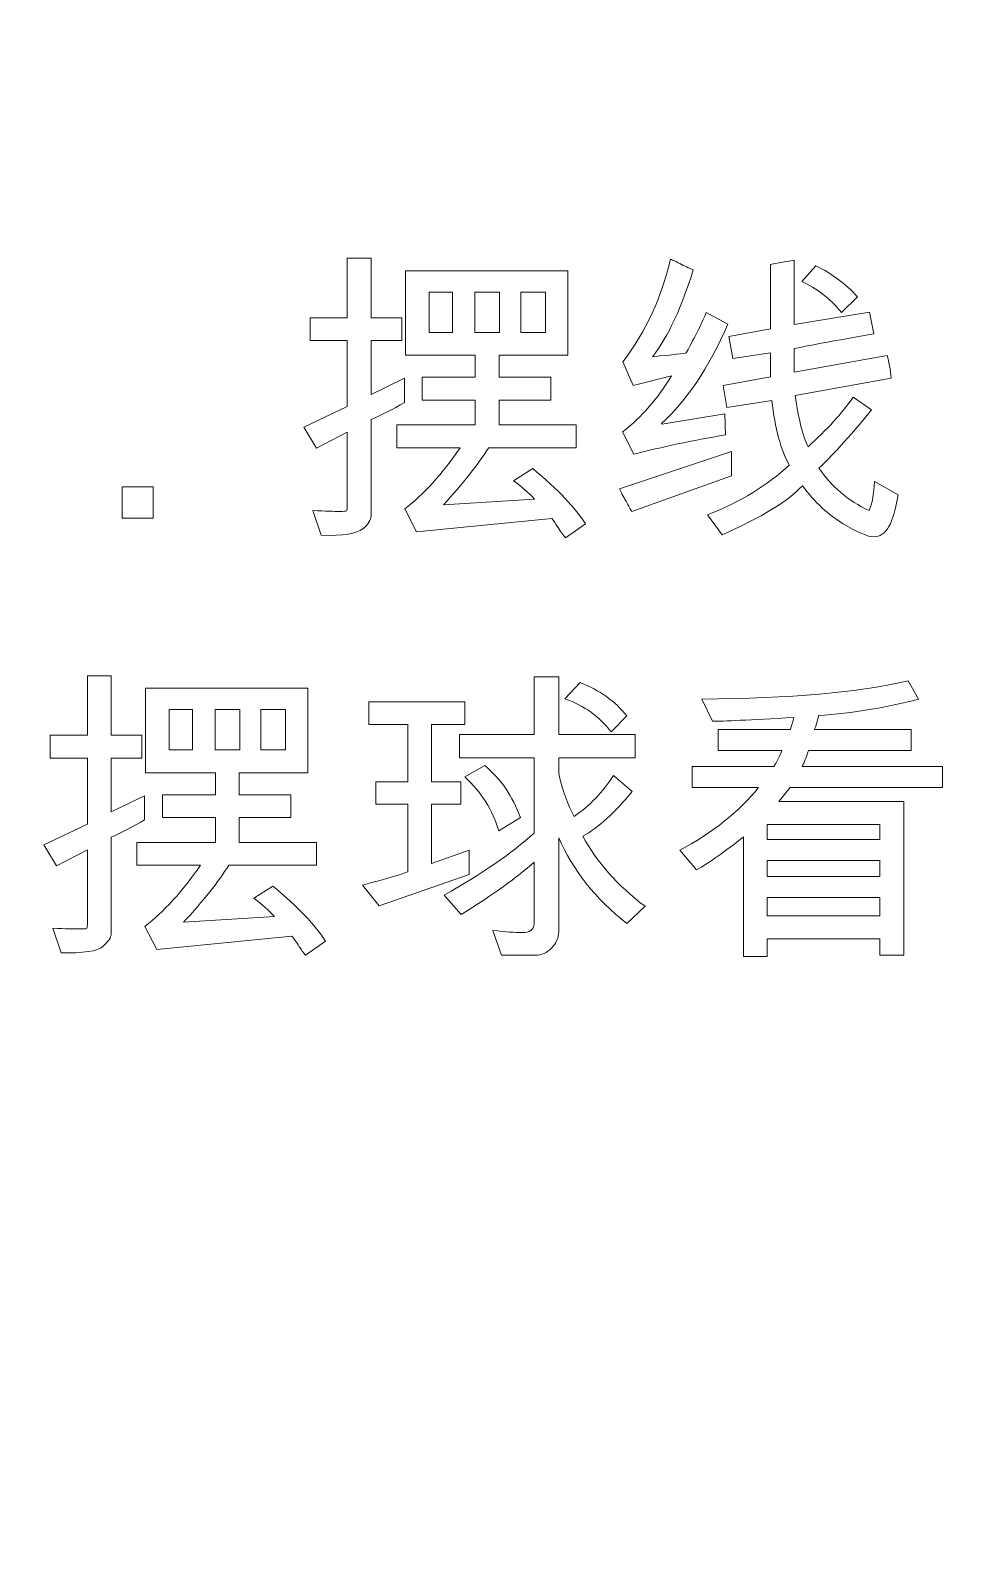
# Model space of a CAD drawing. Header units: millimetres. Extents: x -536 to 886, y 98 to 503.
# Drawn here: x 154.8 to 171.21, y 369.67 to 396.89 of the extents above; entities that cross this region are included whole.
import ezdxf

# ---------------------------------------------------------------- set-up
doc = ezdxf.new("R2010")
doc.units = ezdxf.units.MM
doc.header["$MEASUREMENT"] = 0
doc.layers.add('layer 1', color=7, linetype='Continuous')

msp = doc.modelspace()

# ---------------------------------------------------------------- linework, layer by layer
at = {"layer": 'layer 1', "lineweight": 9}
msp.add_open_spline([(-26.36, 241.324), (-26.36, 241.324), (313.64, 241.324), (313.64, 241.324), (313.64, 241.324), (318.948, 241.327), (324.037, 243.439), (327.788, 247.195), (327.788, 247.195), (331.538, 250.95), (333.644, 256.016), (333.64, 261.324), (333.64, 261.324), (333.64, 261.324), (333.64, 431.324), (333.64, 431.324), (333.64, 431.324), (333.637, 436.632), (331.525, 441.721), (327.77, 445.471), (327.77, 445.471), (324.014, 449.222), (318.948, 451.327), (313.64, 451.324), (313.64, 451.324), (313.64, 451.324), (-26.36, 451.324), (-26.36, 451.324), (-26.36, 451.324), (-31.667, 451.321), (-36.756, 449.209), (-40.507, 445.453), (-40.507, 445.453), (-44.258, 441.698), (-46.363, 436.632), (-46.36, 431.324), (-46.36, 431.324), (-46.36, 431.324), (-46.36, 261.324), (-46.36, 261.324), (-46.36, 261.324), (-46.356, 256.016), (-44.245, 250.927), (-40.489, 247.177), (-40.489, 247.177), (-36.734, 243.426), (-31.667, 241.321), (-26.36, 241.324)], degree=3, knots=[0, 0, 0, 0, 0.083333, 0.083333, 0.083333, 0.083333, 0.166667, 0.166667, 0.166667, 0.166667, 0.25, 0.25, 0.25, 0.25, 0.333333, 0.333333, 0.333333, 0.333333, 0.416667, 0.416667, 0.416667, 0.416667, 0.5, 0.5, 0.5, 0.5, 0.583333, 0.583333, 0.583333, 0.583333, 0.666667, 0.666667, 0.666667, 0.666667, 0.75, 0.75, 0.75, 0.75, 0.833333, 0.833333, 0.833333, 0.833333, 0.916667, 0.916667, 0.916667, 0.916667, 1, 1, 1, 1], dxfattribs=at)
at = {"layer": 'layer 1', "color": 22, "lineweight": 9}
for points, knots in [([(161.466, 390.257), (161.255, 390.136), (161.057, 390.033), (160.871, 389.951), (160.871, 389.951), (160.871, 389.951), (160.871, 388.228), (160.871, 388.228), (160.871, 388.228), (160.871, 388.165), (160.822, 388.09), (160.722, 388.004), (160.722, 388.004), (160.623, 387.918), (160.376, 387.88), (159.982, 387.889), (159.982, 387.889), (159.982, 387.889), (159.833, 388.329), (159.833, 388.329), (159.833, 388.329), (160.062, 388.32), (160.219, 388.315), (160.302, 388.315), (160.302, 388.315), (160.382, 388.315), (160.426, 388.318), (160.435, 388.324), (160.435, 388.324), (160.445, 388.331), (160.448, 388.378), (160.448, 388.467), (160.448, 388.467), (160.448, 388.467), (160.448, 389.728), (160.448, 389.728), (160.448, 389.728), (160.448, 389.728), (159.898, 389.441), (159.898, 389.441), (159.898, 389.441), (159.898, 389.441), (159.671, 389.818), (159.671, 389.818), (159.671, 389.818), (159.671, 389.818), (160.448, 390.183), (160.448, 390.183), (160.448, 390.183), (160.448, 390.183), (160.448, 391.361), (160.448, 391.361), (160.448, 391.361), (160.448, 391.361), (159.787, 391.361), (159.787, 391.361), (159.787, 391.361), (159.787, 391.361), (159.787, 391.768), (159.787, 391.768), (159.787, 391.768), (159.787, 391.768), (160.448, 391.768), (160.448, 391.768), (160.448, 391.768), (160.448, 391.768), (160.448, 392.829), (160.448, 392.829), (160.448, 392.829), (160.448, 392.829), (160.871, 392.829), (160.871, 392.829), (160.871, 392.829), (160.871, 392.829), (160.871, 391.768), (160.871, 391.768), (160.871, 391.768), (160.871, 391.768), (161.417, 391.768), (161.417, 391.768), (161.417, 391.768), (161.417, 391.768), (161.417, 391.361), (161.417, 391.361), (161.417, 391.361), (161.417, 391.361), (160.871, 391.361), (160.871, 391.361), (160.871, 391.361), (160.871, 391.361), (160.871, 390.401), (160.871, 390.401), (160.871, 390.401), (160.871, 390.401), (161.466, 390.691), (161.466, 390.691), (161.466, 390.691), (161.466, 390.691), (161.466, 390.257), (161.466, 390.257)], [0, 0, 0, 0, 0.04, 0.04, 0.04, 0.04, 0.08, 0.08, 0.08, 0.08, 0.12, 0.12, 0.12, 0.12, 0.16, 0.16, 0.16, 0.16, 0.2, 0.2, 0.2, 0.2, 0.24, 0.24, 0.24, 0.24, 0.28, 0.28, 0.28, 0.28, 0.32, 0.32, 0.32, 0.32, 0.36, 0.36, 0.36, 0.36, 0.4, 0.4, 0.4, 0.4, 0.44, 0.44, 0.44, 0.44, 0.48, 0.48, 0.48, 0.48, 0.52, 0.52, 0.52, 0.52, 0.56, 0.56, 0.56, 0.56, 0.6, 0.6, 0.6, 0.6, 0.64, 0.64, 0.64, 0.64, 0.68, 0.68, 0.68, 0.68, 0.72, 0.72, 0.72, 0.72, 0.76, 0.76, 0.76, 0.76, 0.8, 0.8, 0.8, 0.8, 0.84, 0.84, 0.84, 0.84, 0.88, 0.88, 0.88, 0.88, 0.92, 0.92, 0.92, 0.92, 0.96, 0.96, 0.96, 0.96, 1, 1, 1, 1]), ([(167.228, 391.651), (166.881, 390.867), (166.486, 390.278), (166.045, 389.885), (166.045, 389.885), (166.045, 389.885), (166.056, 389.872), (166.056, 389.872), (166.056, 389.872), (166.056, 389.872), (167.176, 390.057), (167.176, 390.057), (167.176, 390.057), (167.176, 390.057), (167.187, 389.68), (167.187, 389.68), (167.187, 389.68), (166.592, 389.578), (166.048, 389.463), (165.554, 389.334), (165.554, 389.334), (165.554, 389.334), (165.35, 389.733), (165.35, 389.733), (165.35, 389.733), (165.694, 390.001), (165.984, 390.333), (166.222, 390.729), (166.222, 390.729), (166.222, 390.729), (165.543, 390.561), (165.543, 390.561), (165.543, 390.561), (165.543, 390.561), (165.356, 390.979), (165.356, 390.979), (165.356, 390.979), (165.769, 391.529), (166.051, 392.14), (166.205, 392.812), (166.205, 392.812), (166.25, 392.795), (166.316, 392.763), (166.402, 392.718), (166.402, 392.718), (166.487, 392.672), (166.557, 392.641), (166.609, 392.622), (166.609, 392.622), (166.407, 391.956), (166.166, 391.439), (165.887, 391.073), (165.887, 391.073), (166.257, 391.108), (166.457, 391.132), (166.487, 391.144), (166.487, 391.144), (166.657, 391.457), (166.775, 391.696), (166.843, 391.863), (166.843, 391.863), (166.843, 391.863), (167.228, 391.651), (167.228, 391.651)], [0, 0, 0, 0, 0.0625, 0.0625, 0.0625, 0.0625, 0.125, 0.125, 0.125, 0.125, 0.1875, 0.1875, 0.1875, 0.1875, 0.25, 0.25, 0.25, 0.25, 0.3125, 0.3125, 0.3125, 0.3125, 0.375, 0.375, 0.375, 0.375, 0.4375, 0.4375, 0.4375, 0.4375, 0.5, 0.5, 0.5, 0.5, 0.5625, 0.5625, 0.5625, 0.5625, 0.625, 0.625, 0.625, 0.625, 0.6875, 0.6875, 0.6875, 0.6875, 0.75, 0.75, 0.75, 0.75, 0.8125, 0.8125, 0.8125, 0.8125, 0.875, 0.875, 0.875, 0.875, 0.9375, 0.9375, 0.9375, 0.9375, 1, 1, 1, 1]), ([(170.261, 388.613), (170.219, 388.36), (170.164, 388.171), (170.097, 388.047), (170.097, 388.047), (170.029, 387.924), (169.938, 387.862), (169.826, 387.862), (169.826, 387.862), (169.724, 387.862), (169.542, 387.94), (169.281, 388.095), (169.281, 388.095), (169.021, 388.251), (168.778, 388.477), (168.554, 388.773), (168.554, 388.773), (168.301, 388.496), (167.825, 388.206), (167.127, 387.9), (167.127, 387.9), (167.127, 387.9), (166.867, 388.257), (166.867, 388.257), (166.867, 388.257), (167.451, 388.485), (167.935, 388.78), (168.321, 389.14), (168.321, 389.14), (168.171, 389.407), (168.068, 389.793), (168.011, 390.295), (168.011, 390.295), (168.011, 390.295), (167.211, 390.168), (167.211, 390.168), (167.211, 390.168), (167.211, 390.168), (167.144, 390.561), (167.144, 390.561), (167.144, 390.561), (167.144, 390.561), (167.987, 390.713), (167.987, 390.713), (167.987, 390.713), (167.987, 390.713), (167.987, 391.144), (167.987, 391.144), (167.987, 391.144), (167.987, 391.144), (167.317, 391.041), (167.317, 391.041), (167.317, 391.041), (167.317, 391.041), (167.244, 391.434), (167.244, 391.434), (167.244, 391.434), (167.244, 391.434), (167.987, 391.572), (167.987, 391.572), (167.987, 391.572), (167.987, 391.572), (167.987, 392.718), (167.987, 392.718), (167.987, 392.718), (168.21, 392.763), (168.351, 392.787), (168.411, 392.791), (168.411, 392.791), (168.411, 392.791), (168.411, 391.646), (168.411, 391.646), (168.411, 391.646), (168.411, 391.646), (169.75, 391.869), (169.75, 391.869), (169.75, 391.869), (169.75, 391.869), (169.826, 391.478), (169.826, 391.478), (169.826, 391.478), (169.279, 391.385), (168.807, 391.299), (168.411, 391.218), (168.411, 391.218), (168.411, 391.218), (168.411, 390.795), (168.411, 390.795), (168.411, 390.795), (168.411, 390.795), (170.065, 391.095), (170.065, 391.095), (170.065, 391.095), (170.096, 390.985), (170.121, 390.85), (170.138, 390.691), (170.138, 390.691), (170.138, 390.691), (168.427, 390.379), (168.427, 390.379), (168.427, 390.379), (168.486, 389.961), (168.562, 389.657), (168.655, 389.468), (168.655, 389.468), (168.993, 389.771), (169.261, 390.067), (169.46, 390.352), (169.46, 390.352), (169.46, 390.352), (169.788, 390.124), (169.788, 390.124), (169.788, 390.124), (169.371, 389.621), (169.058, 389.275), (168.85, 389.085), (168.85, 389.085), (169.071, 388.756), (169.369, 388.504), (169.745, 388.329), (169.745, 388.329), (169.798, 388.458), (169.828, 388.632), (169.837, 388.846), (169.837, 388.846), (169.837, 388.846), (170.261, 388.613), (170.261, 388.613)], [0, 0, 0, 0, 0.03125, 0.03125, 0.03125, 0.03125, 0.0625, 0.0625, 0.0625, 0.0625, 0.09375, 0.09375, 0.09375, 0.09375, 0.125, 0.125, 0.125, 0.125, 0.15625, 0.15625, 0.15625, 0.15625, 0.1875, 0.1875, 0.1875, 0.1875, 0.21875, 0.21875, 0.21875, 0.21875, 0.25, 0.25, 0.25, 0.25, 0.28125, 0.28125, 0.28125, 0.28125, 0.3125, 0.3125, 0.3125, 0.3125, 0.34375, 0.34375, 0.34375, 0.34375, 0.375, 0.375, 0.375, 0.375, 0.40625, 0.40625, 0.40625, 0.40625, 0.4375, 0.4375, 0.4375, 0.4375, 0.46875, 0.46875, 0.46875, 0.46875, 0.5, 0.5, 0.5, 0.5, 0.53125, 0.53125, 0.53125, 0.53125, 0.5625, 0.5625, 0.5625, 0.5625, 0.59375, 0.59375, 0.59375, 0.59375, 0.625, 0.625, 0.625, 0.625, 0.65625, 0.65625, 0.65625, 0.65625, 0.6875, 0.6875, 0.6875, 0.6875, 0.71875, 0.71875, 0.71875, 0.71875, 0.75, 0.75, 0.75, 0.75, 0.78125, 0.78125, 0.78125, 0.78125, 0.8125, 0.8125, 0.8125, 0.8125, 0.84375, 0.84375, 0.84375, 0.84375, 0.875, 0.875, 0.875, 0.875, 0.90625, 0.90625, 0.90625, 0.90625, 0.9375, 0.9375, 0.9375, 0.9375, 0.96875, 0.96875, 0.96875, 0.96875, 1, 1, 1, 1]), ([(164.689, 388.095), (164.689, 388.095), (164.334, 387.845), (164.334, 387.845), (164.334, 387.845), (164.301, 387.885), (164.258, 387.946), (164.203, 388.03), (164.203, 388.03), (164.148, 388.113), (164.11, 388.167), (164.089, 388.19), (164.089, 388.19), (164.089, 388.19), (161.683, 387.951), (161.683, 387.951), (161.683, 387.951), (161.683, 387.951), (161.471, 388.361), (161.471, 388.361), (161.471, 388.361), (161.808, 388.618), (162.138, 388.981), (162.461, 389.451), (162.461, 389.451), (162.461, 389.451), (161.328, 389.451), (161.328, 389.451), (161.328, 389.451), (161.328, 389.451), (161.328, 389.856), (161.328, 389.856), (161.328, 389.856), (161.328, 389.856), (162.727, 389.856), (162.727, 389.856), (162.727, 389.856), (162.727, 389.856), (162.727, 390.3), (162.727, 390.3), (162.727, 390.3), (162.727, 390.3), (161.784, 390.3), (161.784, 390.3), (161.784, 390.3), (161.784, 390.3), (161.784, 390.707), (161.784, 390.707), (161.784, 390.707), (161.784, 390.707), (162.727, 390.707), (162.727, 390.707), (162.727, 390.707), (162.727, 390.707), (162.727, 391.101), (162.727, 391.101), (162.727, 391.101), (162.727, 391.101), (161.483, 391.101), (161.483, 391.101), (161.483, 391.101), (161.483, 391.101), (161.483, 392.606), (161.483, 392.606), (161.483, 392.606), (161.483, 392.606), (164.377, 392.606), (164.377, 392.606), (164.377, 392.606), (164.377, 392.606), (164.377, 391.101), (164.377, 391.101), (164.377, 391.101), (164.377, 391.101), (163.15, 391.101), (163.15, 391.101), (163.15, 391.101), (163.15, 391.101), (163.15, 390.707), (163.15, 390.707), (163.15, 390.707), (163.15, 390.707), (164.072, 390.707), (164.072, 390.707), (164.072, 390.707), (164.072, 390.707), (164.072, 390.3), (164.072, 390.3), (164.072, 390.3), (164.072, 390.3), (163.15, 390.3), (163.15, 390.3), (163.15, 390.3), (163.15, 390.3), (163.15, 389.856), (163.15, 389.856), (163.15, 389.856), (163.15, 389.856), (164.526, 389.856), (164.526, 389.856), (164.526, 389.856), (164.526, 389.856), (164.526, 389.451), (164.526, 389.451), (164.526, 389.451), (164.526, 389.451), (162.966, 389.451), (162.966, 389.451), (162.966, 389.451), (162.78, 389.153), (162.511, 388.814), (162.16, 388.434), (162.16, 388.434), (162.16, 388.434), (163.783, 388.534), (163.783, 388.534), (163.783, 388.534), (163.685, 388.64), (163.561, 388.749), (163.411, 388.863), (163.411, 388.863), (163.411, 388.863), (163.75, 389.08), (163.75, 389.08), (163.75, 389.08), (164.198, 388.707), (164.511, 388.379), (164.689, 388.095)], [0, 0, 0, 0, 0.03125, 0.03125, 0.03125, 0.03125, 0.0625, 0.0625, 0.0625, 0.0625, 0.09375, 0.09375, 0.09375, 0.09375, 0.125, 0.125, 0.125, 0.125, 0.15625, 0.15625, 0.15625, 0.15625, 0.1875, 0.1875, 0.1875, 0.1875, 0.21875, 0.21875, 0.21875, 0.21875, 0.25, 0.25, 0.25, 0.25, 0.28125, 0.28125, 0.28125, 0.28125, 0.3125, 0.3125, 0.3125, 0.3125, 0.34375, 0.34375, 0.34375, 0.34375, 0.375, 0.375, 0.375, 0.375, 0.40625, 0.40625, 0.40625, 0.40625, 0.4375, 0.4375, 0.4375, 0.4375, 0.46875, 0.46875, 0.46875, 0.46875, 0.5, 0.5, 0.5, 0.5, 0.53125, 0.53125, 0.53125, 0.53125, 0.5625, 0.5625, 0.5625, 0.5625, 0.59375, 0.59375, 0.59375, 0.59375, 0.625, 0.625, 0.625, 0.625, 0.65625, 0.65625, 0.65625, 0.65625, 0.6875, 0.6875, 0.6875, 0.6875, 0.71875, 0.71875, 0.71875, 0.71875, 0.75, 0.75, 0.75, 0.75, 0.78125, 0.78125, 0.78125, 0.78125, 0.8125, 0.8125, 0.8125, 0.8125, 0.84375, 0.84375, 0.84375, 0.84375, 0.875, 0.875, 0.875, 0.875, 0.90625, 0.90625, 0.90625, 0.90625, 0.9375, 0.9375, 0.9375, 0.9375, 0.96875, 0.96875, 0.96875, 0.96875, 1, 1, 1, 1]), ([(169.539, 392.14), (169.539, 392.14), (169.249, 391.863), (169.249, 391.863), (169.249, 391.863), (169.045, 392.112), (168.81, 392.295), (168.544, 392.411), (168.544, 392.411), (168.544, 392.411), (168.793, 392.691), (168.793, 392.691), (168.793, 392.691), (169.07, 392.562), (169.319, 392.379), (169.539, 392.14)], [0, 0, 0, 0, 0.25, 0.25, 0.25, 0.25, 0.5, 0.5, 0.5, 0.5, 0.75, 0.75, 0.75, 0.75, 1, 1, 1, 1]), ([(162.321, 391.507), (162.321, 391.507), (162.321, 392.224), (162.321, 392.224), (162.321, 392.224), (162.321, 392.224), (161.906, 392.224), (161.906, 392.224), (161.906, 392.224), (161.906, 392.224), (161.906, 391.507), (161.906, 391.507), (161.906, 391.507), (161.906, 391.507), (162.321, 391.507), (162.321, 391.507)], [0, 0, 0, 0, 0.25, 0.25, 0.25, 0.25, 0.5, 0.5, 0.5, 0.5, 0.75, 0.75, 0.75, 0.75, 1, 1, 1, 1]), ([(163.161, 391.507), (163.161, 391.507), (163.161, 392.224), (163.161, 392.224), (163.161, 392.224), (163.161, 392.224), (162.721, 392.224), (162.721, 392.224), (162.721, 392.224), (162.721, 392.224), (162.721, 391.507), (162.721, 391.507), (162.721, 391.507), (162.721, 391.507), (163.161, 391.507), (163.161, 391.507)], [0, 0, 0, 0, 0.25, 0.25, 0.25, 0.25, 0.5, 0.5, 0.5, 0.5, 0.75, 0.75, 0.75, 0.75, 1, 1, 1, 1]), ([(163.978, 391.507), (163.978, 391.507), (163.978, 392.224), (163.978, 392.224), (163.978, 392.224), (163.978, 392.224), (163.538, 392.224), (163.538, 392.224), (163.538, 392.224), (163.538, 392.224), (163.538, 391.507), (163.538, 391.507), (163.538, 391.507), (163.538, 391.507), (163.978, 391.507), (163.978, 391.507)], [0, 0, 0, 0, 0.25, 0.25, 0.25, 0.25, 0.5, 0.5, 0.5, 0.5, 0.75, 0.75, 0.75, 0.75, 1, 1, 1, 1]), ([(167.293, 388.952), (167.293, 388.952), (165.516, 388.312), (165.516, 388.312), (165.516, 388.312), (165.498, 388.348), (165.463, 388.409), (165.413, 388.496), (165.413, 388.496), (165.362, 388.583), (165.324, 388.657), (165.299, 388.719), (165.299, 388.719), (165.299, 388.719), (167.293, 389.383), (167.293, 389.383), (167.293, 389.383), (167.293, 389.383), (167.293, 388.952), (167.293, 388.952)], [0, 0, 0, 0, 0.2, 0.2, 0.2, 0.2, 0.4, 0.4, 0.4, 0.4, 0.6, 0.6, 0.6, 0.6, 0.8, 0.8, 0.8, 0.8, 1, 1, 1, 1]), ([(156.99, 388.195), (156.99, 388.195), (156.434, 388.195), (156.434, 388.195), (156.434, 388.195), (156.434, 388.195), (156.434, 388.752), (156.434, 388.752), (156.434, 388.752), (156.434, 388.752), (156.99, 388.752), (156.99, 388.752), (156.99, 388.752), (156.99, 388.752), (156.99, 388.195), (156.99, 388.195)], [0, 0, 0, 0, 0.25, 0.25, 0.25, 0.25, 0.5, 0.5, 0.5, 0.5, 0.75, 0.75, 0.75, 0.75, 1, 1, 1, 1]), ([(156.835, 382.814), (156.624, 382.693), (156.426, 382.59), (156.241, 382.507), (156.241, 382.507), (156.241, 382.507), (156.241, 380.784), (156.241, 380.784), (156.241, 380.784), (156.241, 380.721), (156.192, 380.646), (156.092, 380.56), (156.092, 380.56), (155.993, 380.475), (155.746, 380.436), (155.351, 380.445), (155.351, 380.445), (155.351, 380.445), (155.202, 380.885), (155.202, 380.885), (155.202, 380.885), (155.432, 380.876), (155.588, 380.871), (155.672, 380.871), (155.672, 380.871), (155.751, 380.871), (155.796, 380.874), (155.805, 380.88), (155.805, 380.88), (155.814, 380.887), (155.818, 380.934), (155.818, 381.023), (155.818, 381.023), (155.818, 381.023), (155.818, 382.284), (155.818, 382.284), (155.818, 382.284), (155.818, 382.284), (155.268, 381.997), (155.268, 381.997), (155.268, 381.997), (155.268, 381.997), (155.04, 382.374), (155.04, 382.374), (155.04, 382.374), (155.04, 382.374), (155.818, 382.74), (155.818, 382.74), (155.818, 382.74), (155.818, 382.74), (155.818, 383.918), (155.818, 383.918), (155.818, 383.918), (155.818, 383.918), (155.157, 383.918), (155.157, 383.918), (155.157, 383.918), (155.157, 383.918), (155.157, 384.324), (155.157, 384.324), (155.157, 384.324), (155.157, 384.324), (155.818, 384.324), (155.818, 384.324), (155.818, 384.324), (155.818, 384.324), (155.818, 385.385), (155.818, 385.385), (155.818, 385.385), (155.818, 385.385), (156.241, 385.385), (156.241, 385.385), (156.241, 385.385), (156.241, 385.385), (156.241, 384.324), (156.241, 384.324), (156.241, 384.324), (156.241, 384.324), (156.786, 384.324), (156.786, 384.324), (156.786, 384.324), (156.786, 384.324), (156.786, 383.918), (156.786, 383.918), (156.786, 383.918), (156.786, 383.918), (156.241, 383.918), (156.241, 383.918), (156.241, 383.918), (156.241, 383.918), (156.241, 382.957), (156.241, 382.957), (156.241, 382.957), (156.241, 382.957), (156.835, 383.247), (156.835, 383.247), (156.835, 383.247), (156.835, 383.247), (156.835, 382.814), (156.835, 382.814)], [0, 0, 0, 0, 0.04, 0.04, 0.04, 0.04, 0.08, 0.08, 0.08, 0.08, 0.12, 0.12, 0.12, 0.12, 0.16, 0.16, 0.16, 0.16, 0.2, 0.2, 0.2, 0.2, 0.24, 0.24, 0.24, 0.24, 0.28, 0.28, 0.28, 0.28, 0.32, 0.32, 0.32, 0.32, 0.36, 0.36, 0.36, 0.36, 0.4, 0.4, 0.4, 0.4, 0.44, 0.44, 0.44, 0.44, 0.48, 0.48, 0.48, 0.48, 0.52, 0.52, 0.52, 0.52, 0.56, 0.56, 0.56, 0.56, 0.6, 0.6, 0.6, 0.6, 0.64, 0.64, 0.64, 0.64, 0.68, 0.68, 0.68, 0.68, 0.72, 0.72, 0.72, 0.72, 0.76, 0.76, 0.76, 0.76, 0.8, 0.8, 0.8, 0.8, 0.84, 0.84, 0.84, 0.84, 0.88, 0.88, 0.88, 0.88, 0.92, 0.92, 0.92, 0.92, 0.96, 0.96, 0.96, 0.96, 1, 1, 1, 1]), ([(160.059, 380.652), (160.059, 380.652), (159.703, 380.402), (159.703, 380.402), (159.703, 380.402), (159.671, 380.442), (159.627, 380.503), (159.572, 380.586), (159.572, 380.586), (159.518, 380.669), (159.48, 380.723), (159.459, 380.746), (159.459, 380.746), (159.459, 380.746), (157.052, 380.507), (157.052, 380.507), (157.052, 380.507), (157.052, 380.507), (156.841, 380.918), (156.841, 380.918), (156.841, 380.918), (157.177, 381.174), (157.508, 381.538), (157.831, 382.007), (157.831, 382.007), (157.831, 382.007), (156.697, 382.007), (156.697, 382.007), (156.697, 382.007), (156.697, 382.007), (156.697, 382.412), (156.697, 382.412), (156.697, 382.412), (156.697, 382.412), (158.097, 382.412), (158.097, 382.412), (158.097, 382.412), (158.097, 382.412), (158.097, 382.856), (158.097, 382.856), (158.097, 382.856), (158.097, 382.856), (157.153, 382.856), (157.153, 382.856), (157.153, 382.856), (157.153, 382.856), (157.153, 383.264), (157.153, 383.264), (157.153, 383.264), (157.153, 383.264), (158.097, 383.264), (158.097, 383.264), (158.097, 383.264), (158.097, 383.264), (158.097, 383.657), (158.097, 383.657), (158.097, 383.657), (158.097, 383.657), (156.852, 383.657), (156.852, 383.657), (156.852, 383.657), (156.852, 383.657), (156.852, 385.163), (156.852, 385.163), (156.852, 385.163), (156.852, 385.163), (159.747, 385.163), (159.747, 385.163), (159.747, 385.163), (159.747, 385.163), (159.747, 383.657), (159.747, 383.657), (159.747, 383.657), (159.747, 383.657), (158.52, 383.657), (158.52, 383.657), (158.52, 383.657), (158.52, 383.657), (158.52, 383.264), (158.52, 383.264), (158.52, 383.264), (158.52, 383.264), (159.442, 383.264), (159.442, 383.264), (159.442, 383.264), (159.442, 383.264), (159.442, 382.856), (159.442, 382.856), (159.442, 382.856), (159.442, 382.856), (158.52, 382.856), (158.52, 382.856), (158.52, 382.856), (158.52, 382.856), (158.52, 382.412), (158.52, 382.412), (158.52, 382.412), (158.52, 382.412), (159.896, 382.412), (159.896, 382.412), (159.896, 382.412), (159.896, 382.412), (159.896, 382.007), (159.896, 382.007), (159.896, 382.007), (159.896, 382.007), (158.335, 382.007), (158.335, 382.007), (158.335, 382.007), (158.149, 381.709), (157.881, 381.37), (157.53, 380.991), (157.53, 380.991), (157.53, 380.991), (159.152, 381.091), (159.152, 381.091), (159.152, 381.091), (159.055, 381.196), (158.931, 381.305), (158.781, 381.419), (158.781, 381.419), (158.781, 381.419), (159.12, 381.636), (159.12, 381.636), (159.12, 381.636), (159.568, 381.264), (159.881, 380.935), (160.059, 380.652)], [0, 0, 0, 0, 0.03125, 0.03125, 0.03125, 0.03125, 0.0625, 0.0625, 0.0625, 0.0625, 0.09375, 0.09375, 0.09375, 0.09375, 0.125, 0.125, 0.125, 0.125, 0.15625, 0.15625, 0.15625, 0.15625, 0.1875, 0.1875, 0.1875, 0.1875, 0.21875, 0.21875, 0.21875, 0.21875, 0.25, 0.25, 0.25, 0.25, 0.28125, 0.28125, 0.28125, 0.28125, 0.3125, 0.3125, 0.3125, 0.3125, 0.34375, 0.34375, 0.34375, 0.34375, 0.375, 0.375, 0.375, 0.375, 0.40625, 0.40625, 0.40625, 0.40625, 0.4375, 0.4375, 0.4375, 0.4375, 0.46875, 0.46875, 0.46875, 0.46875, 0.5, 0.5, 0.5, 0.5, 0.53125, 0.53125, 0.53125, 0.53125, 0.5625, 0.5625, 0.5625, 0.5625, 0.59375, 0.59375, 0.59375, 0.59375, 0.625, 0.625, 0.625, 0.625, 0.65625, 0.65625, 0.65625, 0.65625, 0.6875, 0.6875, 0.6875, 0.6875, 0.71875, 0.71875, 0.71875, 0.71875, 0.75, 0.75, 0.75, 0.75, 0.78125, 0.78125, 0.78125, 0.78125, 0.8125, 0.8125, 0.8125, 0.8125, 0.84375, 0.84375, 0.84375, 0.84375, 0.875, 0.875, 0.875, 0.875, 0.90625, 0.90625, 0.90625, 0.90625, 0.9375, 0.9375, 0.9375, 0.9375, 0.96875, 0.96875, 0.96875, 0.96875, 1, 1, 1, 1]), ([(165.752, 381.275), (165.752, 381.275), (165.429, 380.969), (165.429, 380.969), (165.429, 380.969), (164.869, 381.412), (164.463, 381.921), (164.214, 382.496), (164.214, 382.496), (164.214, 382.496), (164.214, 380.825), (164.214, 380.825), (164.214, 380.825), (164.214, 380.715), (164.172, 380.617), (164.088, 380.531), (164.088, 380.531), (164.004, 380.444), (163.907, 380.402), (163.797, 380.402), (163.797, 380.402), (163.797, 380.402), (163.197, 380.402), (163.197, 380.402), (163.197, 380.402), (163.197, 380.402), (163.042, 380.847), (163.042, 380.847), (163.042, 380.847), (163.264, 380.819), (163.436, 380.806), (163.558, 380.806), (163.558, 380.806), (163.702, 380.806), (163.774, 380.858), (163.774, 380.964), (163.774, 380.964), (163.774, 380.964), (163.774, 382.062), (163.774, 382.062), (163.774, 382.062), (163.482, 381.794), (163.048, 381.483), (162.475, 381.129), (162.475, 381.129), (162.475, 381.129), (162.174, 381.473), (162.174, 381.473), (162.174, 381.473), (162.843, 381.852), (163.376, 382.22), (163.774, 382.58), (163.774, 382.58), (163.774, 382.58), (163.774, 383.923), (163.774, 383.923), (163.774, 383.923), (163.774, 383.923), (162.446, 383.923), (162.446, 383.923), (162.446, 383.923), (162.446, 383.923), (162.446, 384.341), (162.446, 384.341), (162.446, 384.341), (162.446, 384.341), (163.774, 384.341), (163.774, 384.341), (163.774, 384.341), (163.774, 384.341), (163.774, 385.368), (163.774, 385.368), (163.774, 385.368), (163.774, 385.368), (164.214, 385.368), (164.214, 385.368), (164.214, 385.368), (164.214, 385.368), (164.214, 384.341), (164.214, 384.341), (164.214, 384.341), (164.214, 384.341), (165.573, 384.341), (165.573, 384.341), (165.573, 384.341), (165.573, 384.341), (165.573, 383.923), (165.573, 383.923), (165.573, 383.923), (165.573, 383.923), (164.214, 383.923), (164.214, 383.923), (164.214, 383.923), (164.214, 383.923), (164.214, 383.641), (164.214, 383.641), (164.214, 383.641), (164.281, 383.339), (164.374, 383.085), (164.491, 382.879), (164.491, 382.879), (164.767, 383.07), (165, 383.314), (165.19, 383.608), (165.19, 383.608), (165.19, 383.608), (165.524, 383.323), (165.524, 383.323), (165.524, 383.323), (165.217, 382.949), (164.923, 382.682), (164.646, 382.523), (164.646, 382.523), (164.893, 382.064), (165.262, 381.648), (165.752, 381.275)], [0, 0, 0, 0, 0.034483, 0.034483, 0.034483, 0.034483, 0.068966, 0.068966, 0.068966, 0.068966, 0.103448, 0.103448, 0.103448, 0.103448, 0.137931, 0.137931, 0.137931, 0.137931, 0.172414, 0.172414, 0.172414, 0.172414, 0.206897, 0.206897, 0.206897, 0.206897, 0.241379, 0.241379, 0.241379, 0.241379, 0.275862, 0.275862, 0.275862, 0.275862, 0.310345, 0.310345, 0.310345, 0.310345, 0.344828, 0.344828, 0.344828, 0.344828, 0.37931, 0.37931, 0.37931, 0.37931, 0.413793, 0.413793, 0.413793, 0.413793, 0.448276, 0.448276, 0.448276, 0.448276, 0.482759, 0.482759, 0.482759, 0.482759, 0.517241, 0.517241, 0.517241, 0.517241, 0.551724, 0.551724, 0.551724, 0.551724, 0.586207, 0.586207, 0.586207, 0.586207, 0.62069, 0.62069, 0.62069, 0.62069, 0.655172, 0.655172, 0.655172, 0.655172, 0.689655, 0.689655, 0.689655, 0.689655, 0.724138, 0.724138, 0.724138, 0.724138, 0.758621, 0.758621, 0.758621, 0.758621, 0.793103, 0.793103, 0.793103, 0.793103, 0.827586, 0.827586, 0.827586, 0.827586, 0.862069, 0.862069, 0.862069, 0.862069, 0.896552, 0.896552, 0.896552, 0.896552, 0.931034, 0.931034, 0.931034, 0.931034, 0.965517, 0.965517, 0.965517, 0.965517, 1, 1, 1, 1]), ([(165.429, 384.668), (165.429, 384.668), (165.148, 384.384), (165.148, 384.384), (165.148, 384.384), (164.945, 384.654), (164.671, 384.85), (164.325, 384.973), (164.325, 384.973), (164.325, 384.973), (164.597, 385.263), (164.597, 385.263), (164.597, 385.263), (164.94, 385.128), (165.218, 384.93), (165.429, 384.668)], [0, 0, 0, 0, 0.25, 0.25, 0.25, 0.25, 0.5, 0.5, 0.5, 0.5, 0.75, 0.75, 0.75, 0.75, 1, 1, 1, 1]), ([(171.048, 383.392), (171.048, 383.392), (168.335, 383.392), (168.335, 383.392), (168.335, 383.392), (168.335, 383.392), (168.137, 383.142), (168.137, 383.142), (168.137, 383.142), (168.137, 383.142), (170.359, 383.142), (170.359, 383.142), (170.359, 383.142), (170.359, 383.142), (170.359, 380.402), (170.359, 380.402), (170.359, 380.402), (170.359, 380.402), (169.935, 380.402), (169.935, 380.402), (169.935, 380.402), (169.935, 380.402), (169.935, 380.697), (169.935, 380.697), (169.935, 380.697), (169.935, 380.697), (167.93, 380.697), (167.93, 380.697), (167.93, 380.697), (167.93, 380.697), (167.93, 380.38), (167.93, 380.38), (167.93, 380.38), (167.93, 380.38), (167.507, 380.38), (167.507, 380.38), (167.507, 380.38), (167.507, 380.38), (167.507, 382.512), (167.507, 382.512), (167.507, 382.512), (167.173, 382.25), (166.893, 382.054), (166.669, 381.924), (166.669, 381.924), (166.669, 381.924), (166.374, 382.279), (166.374, 382.279), (166.374, 382.279), (166.952, 382.583), (167.42, 382.954), (167.775, 383.392), (167.775, 383.392), (167.775, 383.392), (166.59, 383.392), (166.59, 383.392), (166.59, 383.392), (166.59, 383.392), (166.59, 383.769), (166.59, 383.769), (166.59, 383.769), (166.59, 383.769), (168.047, 383.769), (168.047, 383.769), (168.047, 383.769), (168.096, 383.835), (168.144, 383.93), (168.191, 384.053), (168.191, 384.053), (168.191, 384.053), (167.057, 384.053), (167.057, 384.053), (167.057, 384.053), (167.057, 384.053), (167.057, 384.43), (167.057, 384.43), (167.057, 384.43), (167.057, 384.43), (168.34, 384.43), (168.34, 384.43), (168.34, 384.43), (168.369, 384.507), (168.39, 384.577), (168.402, 384.642), (168.402, 384.642), (167.62, 384.596), (167.136, 384.574), (166.951, 384.574), (166.951, 384.574), (166.951, 384.574), (166.764, 384.968), (166.764, 384.968), (166.764, 384.968), (168.334, 384.98), (169.56, 385.09), (170.442, 385.295), (170.442, 385.295), (170.442, 385.295), (170.625, 384.968), (170.625, 384.968), (170.625, 384.968), (170.052, 384.818), (169.459, 384.719), (168.842, 384.674), (168.842, 384.674), (168.82, 384.568), (168.796, 384.486), (168.769, 384.43), (168.769, 384.43), (168.769, 384.43), (170.491, 384.43), (170.491, 384.43), (170.491, 384.43), (170.491, 384.43), (170.491, 384.053), (170.491, 384.053), (170.491, 384.053), (170.491, 384.053), (168.662, 384.053), (168.662, 384.053), (168.662, 384.053), (168.625, 383.93), (168.587, 383.835), (168.551, 383.769), (168.551, 383.769), (168.551, 383.769), (171.048, 383.769), (171.048, 383.769), (171.048, 383.769), (171.048, 383.769), (171.048, 383.392), (171.048, 383.392)], [0, 0, 0, 0, 0.030303, 0.030303, 0.030303, 0.030303, 0.060606, 0.060606, 0.060606, 0.060606, 0.090909, 0.090909, 0.090909, 0.090909, 0.121212, 0.121212, 0.121212, 0.121212, 0.151515, 0.151515, 0.151515, 0.151515, 0.181818, 0.181818, 0.181818, 0.181818, 0.212121, 0.212121, 0.212121, 0.212121, 0.242424, 0.242424, 0.242424, 0.242424, 0.272727, 0.272727, 0.272727, 0.272727, 0.30303, 0.30303, 0.30303, 0.30303, 0.333333, 0.333333, 0.333333, 0.333333, 0.363636, 0.363636, 0.363636, 0.363636, 0.393939, 0.393939, 0.393939, 0.393939, 0.424242, 0.424242, 0.424242, 0.424242, 0.454545, 0.454545, 0.454545, 0.454545, 0.484848, 0.484848, 0.484848, 0.484848, 0.515152, 0.515152, 0.515152, 0.515152, 0.545455, 0.545455, 0.545455, 0.545455, 0.575758, 0.575758, 0.575758, 0.575758, 0.606061, 0.606061, 0.606061, 0.606061, 0.636364, 0.636364, 0.636364, 0.636364, 0.666667, 0.666667, 0.666667, 0.666667, 0.69697, 0.69697, 0.69697, 0.69697, 0.727273, 0.727273, 0.727273, 0.727273, 0.757576, 0.757576, 0.757576, 0.757576, 0.787879, 0.787879, 0.787879, 0.787879, 0.818182, 0.818182, 0.818182, 0.818182, 0.848485, 0.848485, 0.848485, 0.848485, 0.878788, 0.878788, 0.878788, 0.878788, 0.909091, 0.909091, 0.909091, 0.909091, 0.939394, 0.939394, 0.939394, 0.939394, 0.969697, 0.969697, 0.969697, 0.969697, 1, 1, 1, 1]), ([(162.619, 381.845), (162.619, 381.845), (161.013, 381.286), (161.013, 381.286), (161.013, 381.286), (161.013, 381.286), (160.72, 381.653), (160.72, 381.653), (160.72, 381.653), (161.176, 381.777), (161.445, 381.856), (161.525, 381.891), (161.525, 381.891), (161.525, 381.891), (161.525, 383.095), (161.525, 383.095), (161.525, 383.095), (161.525, 383.095), (160.953, 383.095), (160.953, 383.095), (160.953, 383.095), (160.953, 383.095), (160.953, 383.497), (160.953, 383.497), (160.953, 383.497), (160.953, 383.497), (161.525, 383.497), (161.525, 383.497), (161.525, 383.497), (161.525, 383.497), (161.525, 384.519), (161.525, 384.519), (161.525, 384.519), (161.525, 384.519), (160.831, 384.519), (160.831, 384.519), (160.831, 384.519), (160.831, 384.519), (160.831, 384.918), (160.831, 384.918), (160.831, 384.918), (160.831, 384.918), (162.54, 384.918), (162.54, 384.918), (162.54, 384.918), (162.54, 384.918), (162.54, 384.519), (162.54, 384.519), (162.54, 384.519), (162.54, 384.519), (161.947, 384.519), (161.947, 384.519), (161.947, 384.519), (161.947, 384.519), (161.947, 383.497), (161.947, 383.497), (161.947, 383.497), (161.947, 383.497), (162.47, 383.497), (162.47, 383.497), (162.47, 383.497), (162.47, 383.497), (162.47, 383.095), (162.47, 383.095), (162.47, 383.095), (162.47, 383.095), (161.947, 383.095), (161.947, 383.095), (161.947, 383.095), (161.947, 383.095), (161.947, 382.041), (161.947, 382.041), (161.947, 382.041), (161.947, 382.041), (162.619, 382.279), (162.619, 382.279), (162.619, 382.279), (162.619, 382.279), (162.619, 381.845), (162.619, 381.845)], [0, 0, 0, 0, 0.05, 0.05, 0.05, 0.05, 0.1, 0.1, 0.1, 0.1, 0.15, 0.15, 0.15, 0.15, 0.2, 0.2, 0.2, 0.2, 0.25, 0.25, 0.25, 0.25, 0.3, 0.3, 0.3, 0.3, 0.35, 0.35, 0.35, 0.35, 0.4, 0.4, 0.4, 0.4, 0.45, 0.45, 0.45, 0.45, 0.5, 0.5, 0.5, 0.5, 0.55, 0.55, 0.55, 0.55, 0.6, 0.6, 0.6, 0.6, 0.65, 0.65, 0.65, 0.65, 0.7, 0.7, 0.7, 0.7, 0.75, 0.75, 0.75, 0.75, 0.8, 0.8, 0.8, 0.8, 0.85, 0.85, 0.85, 0.85, 0.9, 0.9, 0.9, 0.9, 0.95, 0.95, 0.95, 0.95, 1, 1, 1, 1]), ([(157.69, 384.064), (157.69, 384.064), (157.69, 384.781), (157.69, 384.781), (157.69, 384.781), (157.69, 384.781), (157.275, 384.781), (157.275, 384.781), (157.275, 384.781), (157.275, 384.781), (157.275, 384.064), (157.275, 384.064), (157.275, 384.064), (157.275, 384.064), (157.69, 384.064), (157.69, 384.064)], [0, 0, 0, 0, 0.25, 0.25, 0.25, 0.25, 0.5, 0.5, 0.5, 0.5, 0.75, 0.75, 0.75, 0.75, 1, 1, 1, 1]), ([(158.531, 384.064), (158.531, 384.064), (158.531, 384.781), (158.531, 384.781), (158.531, 384.781), (158.531, 384.781), (158.091, 384.781), (158.091, 384.781), (158.091, 384.781), (158.091, 384.781), (158.091, 384.064), (158.091, 384.064), (158.091, 384.064), (158.091, 384.064), (158.531, 384.064), (158.531, 384.064)], [0, 0, 0, 0, 0.25, 0.25, 0.25, 0.25, 0.5, 0.5, 0.5, 0.5, 0.75, 0.75, 0.75, 0.75, 1, 1, 1, 1]), ([(159.347, 384.064), (159.347, 384.064), (159.347, 384.781), (159.347, 384.781), (159.347, 384.781), (159.347, 384.781), (158.908, 384.781), (158.908, 384.781), (158.908, 384.781), (158.908, 384.781), (158.908, 384.064), (158.908, 384.064), (158.908, 384.064), (158.908, 384.064), (159.347, 384.064), (159.347, 384.064)], [0, 0, 0, 0, 0.25, 0.25, 0.25, 0.25, 0.5, 0.5, 0.5, 0.5, 0.75, 0.75, 0.75, 0.75, 1, 1, 1, 1]), ([(163.531, 382.856), (163.531, 382.856), (163.148, 382.618), (163.148, 382.618), (163.148, 382.618), (163.037, 382.989), (162.835, 383.311), (162.54, 383.584), (162.54, 383.584), (162.54, 383.584), (162.896, 383.784), (162.896, 383.784), (162.896, 383.784), (163.182, 383.548), (163.393, 383.239), (163.531, 382.856)], [0, 0, 0, 0, 0.25, 0.25, 0.25, 0.25, 0.5, 0.5, 0.5, 0.5, 0.75, 0.75, 0.75, 0.75, 1, 1, 1, 1]), ([(169.935, 382.469), (169.935, 382.469), (169.935, 382.735), (169.935, 382.735), (169.935, 382.735), (169.935, 382.735), (167.93, 382.735), (167.93, 382.735), (167.93, 382.735), (167.93, 382.735), (167.93, 382.469), (167.93, 382.469), (167.93, 382.469), (167.93, 382.469), (169.935, 382.469), (169.935, 382.469)], [0, 0, 0, 0, 0.25, 0.25, 0.25, 0.25, 0.5, 0.5, 0.5, 0.5, 0.75, 0.75, 0.75, 0.75, 1, 1, 1, 1]), ([(169.935, 381.807), (169.935, 381.807), (169.935, 382.092), (169.935, 382.092), (169.935, 382.092), (169.935, 382.092), (167.93, 382.092), (167.93, 382.092), (167.93, 382.092), (167.93, 382.092), (167.93, 381.807), (167.93, 381.807), (167.93, 381.807), (167.93, 381.807), (169.935, 381.807), (169.935, 381.807)], [0, 0, 0, 0, 0.25, 0.25, 0.25, 0.25, 0.5, 0.5, 0.5, 0.5, 0.75, 0.75, 0.75, 0.75, 1, 1, 1, 1]), ([(169.935, 381.107), (169.935, 381.107), (169.935, 381.43), (169.935, 381.43), (169.935, 381.43), (169.935, 381.43), (167.93, 381.43), (167.93, 381.43), (167.93, 381.43), (167.93, 381.43), (167.93, 381.107), (167.93, 381.107), (167.93, 381.107), (167.93, 381.107), (169.935, 381.107), (169.935, 381.107)], [0, 0, 0, 0, 0.25, 0.25, 0.25, 0.25, 0.5, 0.5, 0.5, 0.5, 0.75, 0.75, 0.75, 0.75, 1, 1, 1, 1])]:
    msp.add_open_spline(points, degree=3, knots=knots, dxfattribs=at)

doc.saveas('drawing.dxf')
